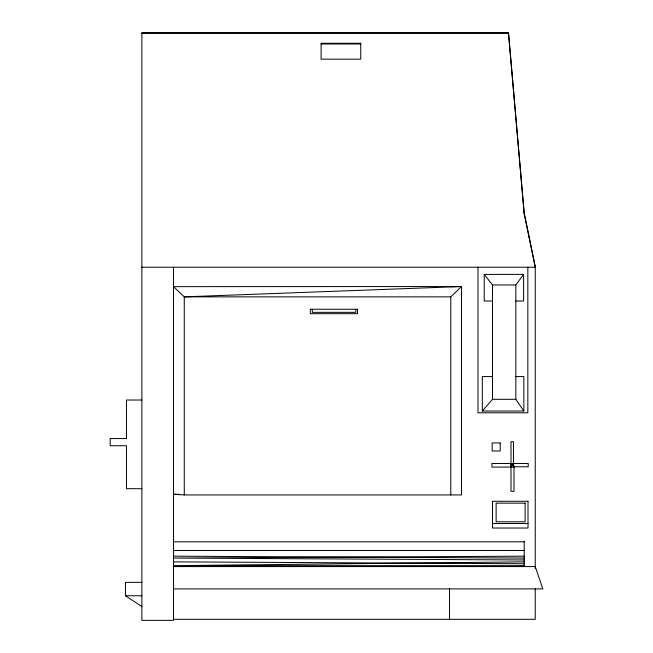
<?xml version="1.0" encoding="UTF-8"?>
<svg xmlns="http://www.w3.org/2000/svg" width="653" height="653" viewBox="0 0 653 653"><rect width="100%" height="100%" fill="white"/><g stroke="black" fill="none" stroke-linecap="round" stroke-linejoin="round"><path stroke-width="0.98" d="M510.989 467.091L510.989 463.483M513.47 466.781L513.47 441.706L510.989 441.706L510.989 491.35L513.984 491.35L513.984 467.091L491.897 467.091L491.897 463.483L528.228 463.483L528.228 466.781L513.47 466.781L512.548 465.05L513.47 463.483L511.103 463.606M492.509 376.585L482.314 376.585L482.314 411.031L523.861 411.031L515.837 399.326L515.837 284.961L523.592 274.391L484.224 274.391L484.224 301.025L492.509 301.025M482.314 411.031L492.509 399.326L492.509 284.961L484.224 274.391M184.268 494.941L184.268 296.854L461.516 286.536L173.502 286.643L184.268 296.854L450.782 296.854L461.516 286.536L461.516 494.941L184.268 494.941L173.502 494.305L179.526 494.305M524.196 561.858L173.502 565.645L524.196 565.645M524.196 556.176L173.502 558.07L524.196 559.964M141.864 267.232L535.24 267.232L524.196 213.694L508.507 32.65L141.864 32.65L141.864 620.35L173.502 620.35L173.502 267.232M141.864 33.336L508.507 33.336L524.196 213.694M321.105 43.98L360.742 43.98M492.509 284.961L515.837 284.961M461.516 286.536L450.782 286.643M515.837 301.025L523.592 301.025L523.592 274.391M515.837 376.585L523.861 376.585L523.861 411.031M492.509 399.326L515.837 399.326M141.864 400.02L126.486 400.02L126.486 438.751M126.486 438.547L110.177 438.547L110.177 445.73L126.486 445.73L126.486 488.689L141.864 488.689M511.103 465.05L512.548 465.05L513.984 467.091L513.47 463.483M492.501 523.486L528.008 523.486M173.502 541.802L524.196 541.802M173.502 550.487L524.196 550.487M173.502 566.575L535.24 566.575L542.823 588.9L173.502 588.9M141.864 582.345L125.458 582.345L125.458 595.765L141.864 606.564M125.458 595.765L141.864 595.765M173.502 619.322L535.24 619.322L535.24 588.794M173.502 556.176L524.196 558.07M173.502 561.858L524.196 563.751M524.196 213.009L535.24 266.546L535.24 568.6M527.844 267.232L527.844 412.794L477.996 412.794L477.996 267.232M524.196 541.321L524.196 566.575M512.548 463.606L512.548 465.05M508.507 32.65L508.507 33.336M450.782 296.854L450.782 494.941M449.509 588.892L449.509 619.322M355.779 309.253L355.779 312.346L312.322 312.346L312.322 309.253M360.742 43.269L321.105 43.269L321.105 59.162L360.742 59.162L360.742 43.269M357.485 309.253L310.314 309.253L310.314 313.693L357.485 313.693L357.485 309.253M500.214 442.938L492.158 442.938L492.158 450.986L500.214 450.986L500.214 442.938M528.008 501.292L492.501 501.292L492.501 528.024L528.008 528.024L528.008 501.292M525.126 503.153L496.117 503.153L496.117 521.812L525.126 521.812L525.126 503.153"/></g></svg>
